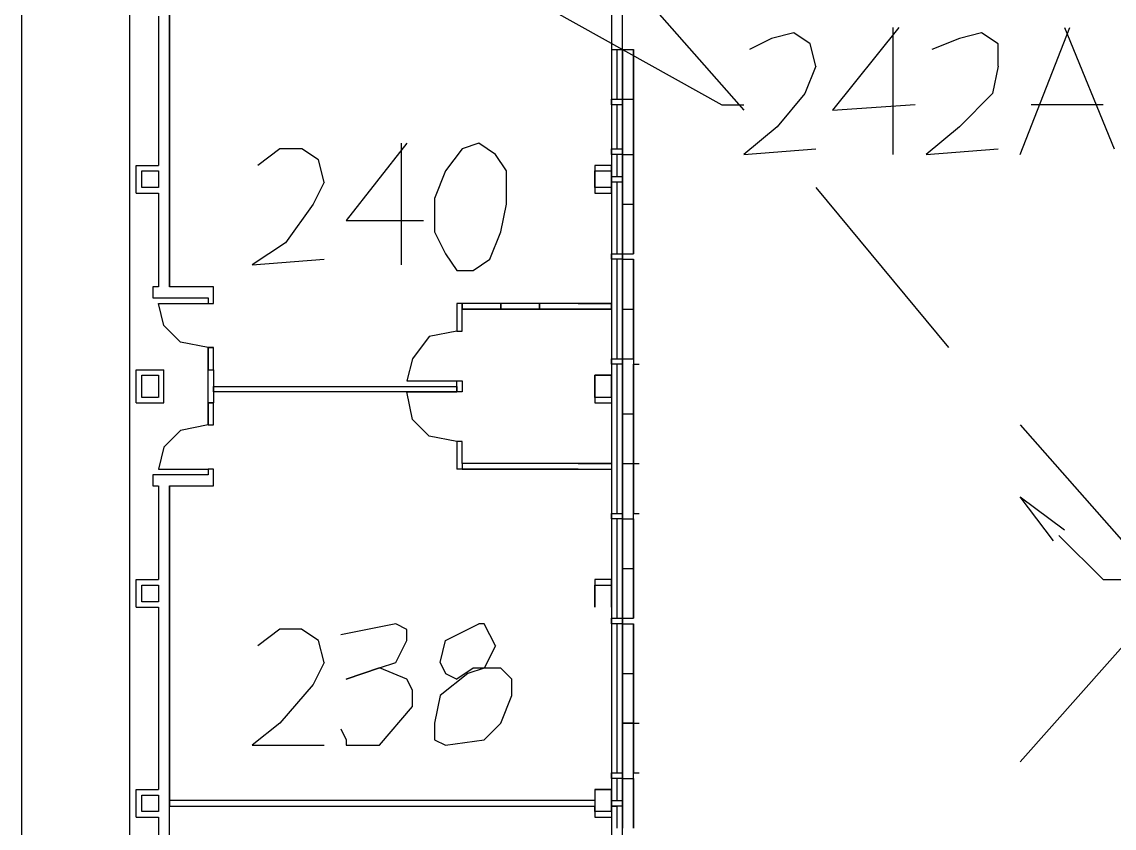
# Model space of a CAD drawing. Extents: x 0 to 132, y 0 to 63.
# Drawn here: x 84.66 to 97.22, y 31.21 to 40.48 of the extents above; entities that cross this region are included whole.
import ezdxf

# ---------------------------------------------------------------- set-up
doc = ezdxf.new("R2010")
doc.units = 0

msp = doc.modelspace()

# ---------------------------------------------------------------- linework, layer by layer
at = {"layer": 'Layer 1'}
for p, q in [((84.664073, 19.935398), (84.664073, 51.335314)), ((85.899676, 51.335314), (85.899676, 19.935398)), ((88.83652, 41.687904), (92.710015, 39.528906)), ((86.359915, 41.052878), (86.359915, 37.433382)), ((91.566832, 41.052878), (92.96383, 39.46538)), ((86.359915, 37.433461), (86.359915, 40.989457)), ((91.439967, 40.608457), (91.439967, 40.163958)), ((91.566699, 40.164038), (91.566699, 40.672037)), ((86.232786, 40.544932), (86.232786, 38.830434)), ((86.359785, 38.766934), (86.359785, 40.544932)), ((93.535435, 40.354458), (93.281435, 40.290958)), ((93.725935, 40.227353), (93.535435, 40.354353)), ((94.741828, 40.418011), (93.979829, 39.465248)), ((94.678518, 38.957381), (94.678518, 40.418143)), ((95.694485, 40.354458), (95.440486, 40.290958)), ((95.884906, 40.227353), (95.694406, 40.354353)), ((96.138905, 38.957381), (96.710405, 40.418144)), ((96.646905, 40.418144), (97.218404, 39.020881)), ((93.281435, 40.290958), (93.027436, 40.163959)), ((93.789435, 39.973353), (93.725935, 40.227353)), ((95.440486, 40.290958), (95.122986, 40.163959)), ((95.884906, 39.973353), (95.884906, 40.227353)), ((91.439964, 40.164038), (91.566699, 40.164038)), ((91.439964, 40.164038), (91.439964, 39.529039)), ((91.440096, 40.164064), (91.440096, 31.527811)), ((91.503522, 40.164039), (91.503522, 39.592538)), ((91.566699, 40.164038), (91.566699, 39.529039)), ((91.566832, 31.464311), (91.566832, 40.164064)), ((91.566832, 40.164039), (91.566832, 39.592538)), ((91.566832, 40.164039), (91.693834, 40.164039)), ((91.566832, 40.164038), (91.566832, 40.164038)), ((91.693964, 40.164038), (91.693964, 39.592539)), ((91.693964, 39.592539), (91.693964, 40.164038)), ((91.693964, 40.164038), (91.693964, 39.592539)), ((93.789435, 39.973353), (93.662435, 39.656118)), ((95.884906, 39.973353), (95.821406, 39.656118)), ((91.439964, 39.592486), (91.439964, 38.957487)), ((91.440041, 39.592326), (91.566776, 39.592326)), ((91.440041, 39.528826), (91.440041, 39.592326)), ((91.440041, 39.592326), (91.566776, 39.592326)), ((91.440041, 39.528826), (91.440041, 39.592326)), ((91.566699, 39.592486), (91.566699, 38.957487)), ((91.566776, 39.592326), (91.566776, 39.528826)), ((91.566776, 39.592326), (91.566776, 39.528826)), ((91.566832, 39.592486), (91.693834, 39.592486)), ((91.566832, 39.592486), (91.566832, 38.957486)), ((91.566832, 39.592486), (91.693834, 39.592486)), ((91.693964, 39.592486), (91.693964, 38.957487)), ((91.693964, 38.957487), (91.693964, 39.592486)), ((91.693964, 39.592486), (91.693964, 38.957487)), ((93.662435, 39.656118), (93.344935, 39.274854)), ((95.821406, 39.656118), (95.440406, 39.274854)), ((91.566776, 39.528826), (91.440041, 39.528826)), ((91.566776, 39.528826), (91.440041, 39.528826)), ((91.503522, 39.528934), (91.503522, 39.020933)), ((92.710015, 39.528906), (92.964015, 39.528906)), ((93.979829, 39.465248), (94.932592, 39.529012)), ((97.091404, 39.52888), (96.265905, 39.52888)), ((93.344935, 39.274854), (92.963936, 38.957354)), ((95.440406, 39.274854), (95.059407, 38.957354)), ((89.090494, 39.084513), (88.39173, 38.195514)), ((89.026938, 37.687434), (89.026938, 39.084434)), ((89.916151, 39.084513), (89.725387, 39.021013)), ((90.106386, 38.957513), (89.916151, 39.084513)), ((87.629863, 39.02096), (87.375863, 38.83046)), ((87.883863, 39.02096), (87.629863, 39.02096)), ((88.074601, 38.893828), (87.883836, 39.020828)), ((89.725387, 39.021013), (89.534887, 38.767013)), ((90.233386, 38.767013), (90.106386, 38.957513)), ((91.439964, 39.02096), (91.439964, 38.639961)), ((91.440041, 39.020828), (91.566776, 39.020828)), ((91.440041, 38.957328), (91.440041, 39.020828)), ((91.440041, 39.020828), (91.566776, 39.020828)), ((91.440041, 38.957328), (91.440041, 39.020828)), ((91.566776, 38.957328), (91.440041, 38.957328)), ((91.566776, 38.957328), (91.440041, 38.957328)), ((91.503522, 38.957381), (91.503522, 38.703382)), ((91.566699, 39.02096), (91.566699, 38.639961)), ((91.566776, 39.020828), (91.566776, 38.957328)), ((91.566776, 39.020828), (91.566776, 38.957328)), ((91.566832, 38.957381), (91.566832, 38.385881)), ((91.566832, 38.957381), (91.693834, 38.957381)), ((91.566832, 38.957381), (91.693834, 38.957381)), ((91.693964, 38.957381), (91.693964, 38.385881)), ((91.693964, 38.385881), (91.693964, 38.957381)), ((91.693964, 38.957381), (91.693964, 38.385881)), ((92.963936, 38.957354), (93.789435, 39.020854)), ((95.059407, 38.957354), (95.884906, 39.020854)), ((85.978812, 38.512961), (85.978812, 38.83046)), ((85.978812, 38.83046), (86.232812, 38.83046)), ((88.137836, 38.639828), (88.074601, 38.893828)), ((91.439964, 38.830513), (91.249464, 38.830513)), ((91.249464, 38.830513), (91.249464, 38.513014)), ((91.440017, 38.51304), (91.440017, 38.83054)), ((86.042362, 38.76696), (86.232862, 38.76696)), ((86.042365, 38.576434), (86.042365, 38.766934)), ((86.232786, 38.766934), (86.232786, 38.576434)), ((86.359785, 38.512934), (86.359785, 38.766934)), ((89.534887, 38.767013), (89.407887, 38.449514)), ((90.233386, 38.385749), (90.233386, 38.767013)), ((91.249517, 38.76704), (91.440017, 38.76704)), ((91.249544, 38.57654), (91.249544, 38.76704)), ((91.439964, 38.703408), (91.439964, 38.385908)), ((91.440017, 38.76704), (91.440017, 38.57654)), ((91.440041, 38.703329), (91.566776, 38.703329)), ((91.440041, 38.639829), (91.440041, 38.703329)), ((91.440041, 38.703329), (91.566776, 38.703329)), ((91.440041, 38.639829), (91.440041, 38.703329)), ((91.566699, 38.703408), (91.566699, 38.385908)), ((91.566776, 38.703329), (91.566776, 38.639829)), ((91.566776, 38.703329), (91.566776, 38.639829)), ((86.232865, 38.576434), (86.042365, 38.576434)), ((88.137836, 38.639828), (88.011101, 38.385829)), ((91.440044, 38.57654), (91.249544, 38.57654)), ((91.566776, 38.639829), (91.440041, 38.639829)), ((91.566776, 38.639829), (91.440041, 38.639829)), ((91.503522, 38.639828), (91.503522, 38.385828)), ((93.789329, 38.576646), (95.313327, 36.735148)), ((85.978865, 38.512934), (86.232865, 38.512934)), ((86.232786, 38.512934), (86.232786, 37.433436)), ((86.359785, 37.433436), (86.359785, 38.512934)), ((89.407887, 38.449514), (89.407887, 38.068514)), ((91.249544, 38.51304), (91.440044, 38.51304)), ((88.011101, 38.385829), (87.693337, 37.941329)), ((90.169886, 38.068514), (90.233386, 38.385749)), ((91.439964, 38.385855), (91.439964, 37.75112)), ((91.503522, 38.385854), (91.503522, 37.814621)), ((91.566699, 38.385855), (91.566699, 37.75112)), ((91.566832, 38.385855), (91.566832, 38.385855)), ((91.566832, 38.385855), (91.566832, 38.385855)), ((91.566832, 38.385854), (91.693834, 38.385854)), ((91.566832, 38.385854), (91.566832, 37.814621)), ((91.566832, 38.385854), (91.693834, 38.385854)), ((91.693964, 38.385855), (91.693964, 37.81462)), ((91.693964, 37.81462), (91.693964, 38.385855)), ((91.693964, 38.385855), (91.693964, 37.81462)), ((88.39173, 38.195514), (89.280993, 38.195514)), ((89.407887, 38.068514), (89.534887, 37.814514)), ((90.042887, 37.751015), (90.169886, 38.068514)), ((87.693337, 37.941329), (87.312337, 37.687329)), ((89.534887, 37.814514), (89.662152, 37.624015)), ((91.439964, 37.814567), (91.439964, 37.179568)), ((91.440041, 37.814595), (91.566776, 37.814595)), ((91.440041, 37.751095), (91.440041, 37.814595)), ((91.440041, 37.814595), (91.566776, 37.814595)), ((91.440041, 37.751095), (91.440041, 37.814595)), ((91.566699, 37.814567), (91.566699, 37.179568)), ((91.566776, 37.814595), (91.566776, 37.751095)), ((91.566776, 37.814595), (91.566776, 37.751095)), ((91.566832, 37.814568), (91.693834, 37.814568)), ((87.312337, 37.687329), (88.137836, 37.751094)), ((89.852387, 37.624015), (90.042887, 37.751015)), ((91.566776, 37.751095), (91.440041, 37.751095)), ((91.566776, 37.751095), (91.440041, 37.751095)), ((91.503522, 37.751015), (91.503522, 37.179516)), ((91.566832, 37.751015), (91.566832, 37.179516)), ((91.566832, 37.751015), (91.693834, 37.751015)), ((91.693964, 37.751015), (91.693964, 37.179515)), ((91.693964, 37.179515), (91.693964, 37.751015)), ((91.693964, 37.751015), (91.693964, 37.179515)), ((89.662152, 37.624015), (89.852387, 37.624015)), ((86.232786, 37.433462), (86.16955, 37.433462)), ((86.16955, 37.433462), (86.16955, 37.306462)), ((86.867891, 37.433462), (86.359891, 37.433462)), ((86.867838, 37.243015), (86.867838, 37.433515)), ((86.16955, 37.306462), (86.232786, 37.306462)), ((86.232891, 37.306462), (86.804391, 37.306462)), ((86.804338, 37.306329), (86.804338, 37.243094)), ((86.296338, 36.989042), (86.232838, 37.243042)), ((86.232838, 37.243042), (86.804338, 37.243042)), ((86.804338, 37.243015), (86.867838, 37.243015)), ((89.662046, 37.243015), (89.662046, 36.925516)), ((89.725334, 37.242962), (89.662099, 37.242962)), ((90.170019, 37.243015), (89.725255, 37.243015)), ((90.170019, 37.179515), (89.725255, 37.179515)), ((89.725281, 36.925463), (89.725281, 37.179462)), ((89.725334, 37.179462), (89.725334, 37.242962)), ((91.439832, 37.242962), (89.725334, 37.242962)), ((89.725334, 37.179462), (89.725334, 37.242962)), ((89.725334, 37.242962), (89.725334, 37.179462)), ((89.725334, 37.179462), (91.439832, 37.179462)), ((89.725334, 37.179462), (90.170098, 37.179462)), ((90.614439, 37.243015), (90.169939, 37.243015)), ((90.614439, 37.179515), (90.169939, 37.179515)), ((90.170019, 37.179462), (90.170019, 37.242962)), ((90.170019, 37.242962), (90.170019, 37.179462)), ((90.170019, 37.179462), (90.170019, 37.179462)), ((90.170019, 37.179462), (90.614518, 37.179462)), ((91.058859, 37.243015), (90.614359, 37.243015)), ((91.058859, 37.179515), (90.614359, 37.179515)), ((90.614439, 37.179462), (90.614439, 37.242962)), ((90.614439, 37.242962), (90.614439, 37.179462)), ((90.614439, 37.179462), (90.614439, 37.179462)), ((90.614439, 37.179462), (91.058938, 37.179462)), ((91.058859, 37.243015), (91.439858, 37.243015)), ((91.058859, 37.179515), (91.439858, 37.179515)), ((91.058859, 37.179462), (91.058859, 37.179462)), ((91.058859, 37.179462), (91.058859, 37.179462)), ((91.439964, 37.179462), (91.058965, 37.179462)), ((91.439832, 37.179462), (91.439832, 37.242962)), ((91.439964, 37.179462), (91.439964, 37.242962)), ((91.439964, 37.242962), (91.439964, 37.179462)), ((91.439964, 37.179462), (91.439964, 36.544463)), ((91.503522, 37.179462), (91.503522, 36.607963)), ((91.566699, 37.179462), (91.566699, 36.544463)), ((91.566832, 37.179462), (91.566832, 37.179462)), ((91.566832, 37.179462), (91.566832, 37.179462)), ((91.566832, 37.179462), (91.693834, 37.179462)), ((91.566832, 37.179462), (91.566832, 36.607963)), ((91.566832, 37.179462), (91.693834, 37.179462)), ((91.693964, 37.179462), (91.693964, 36.607963)), ((91.693964, 36.607963), (91.693964, 37.179462)), ((91.693964, 37.179462), (91.693964, 36.607963)), ((86.487103, 36.798278), (86.296338, 36.989042)), ((89.662046, 36.925516), (89.344546, 36.862016)), ((89.662046, 36.925463), (89.725281, 36.925463)), ((86.804338, 36.735042), (86.487103, 36.798278)), ((89.344546, 36.862016), (89.153782, 36.608016)), ((86.804338, 36.735042), (86.867838, 36.735042)), ((86.867838, 36.735042), (86.804338, 36.735042)), ((86.804338, 36.735042), (86.804338, 36.481043)), ((86.867891, 36.735069), (86.804391, 36.735069)), ((86.804391, 36.735069), (86.804391, 36.481069)), ((86.804391, 36.481069), (86.804391, 36.735069)), ((86.867891, 36.481069), (86.867891, 36.735069)), ((86.867891, 36.481069), (86.867891, 36.735069)), ((89.153782, 36.608016), (89.090547, 36.354016)), ((91.439964, 36.607937), (91.439964, 36.290437)), ((91.440041, 36.607831), (91.566776, 36.607831)), ((91.440041, 36.544331), (91.440041, 36.607831)), ((91.440041, 36.607831), (91.566776, 36.607831)), ((91.440041, 36.544331), (91.440041, 36.607831)), ((91.566776, 36.544331), (91.440041, 36.544331)), ((91.566776, 36.544331), (91.440041, 36.544331)), ((91.503522, 36.544357), (91.503522, 36.290358)), ((91.566699, 36.607937), (91.566699, 36.290437)), ((91.566776, 36.607831), (91.566776, 36.544331)), ((91.566776, 36.607831), (91.566776, 36.544331)), ((91.566832, 36.607937), (91.693832, 36.607937)), ((91.566832, 36.607937), (91.693834, 36.607937)), ((91.566964, 36.608042), (91.566964, 35.973043)), ((91.693832, 36.544437), (91.757596, 36.544437)), ((91.693964, 36.607937), (91.693964, 35.972937)), ((91.693964, 35.972937), (91.693964, 36.544437)), ((91.693964, 36.544437), (91.693964, 35.972937)), ((85.978812, 36.099937), (85.978812, 36.480937)), ((85.978812, 36.480937), (86.296312, 36.480937)), ((86.042259, 36.163649), (86.042259, 36.417384)), ((86.042362, 36.41749), (86.232862, 36.41749)), ((86.232891, 36.417569), (86.232891, 36.163569)), ((86.296391, 36.10007), (86.296391, 36.481069)), ((86.804282, 36.480831), (86.867782, 36.480831)), ((86.804282, 36.099831), (86.804282, 36.480831)), ((86.804338, 36.481069), (86.804338, 36.481069)), ((86.867782, 36.480831), (86.867782, 36.099831)), ((91.249544, 36.163517), (91.249544, 36.417516)), ((91.249544, 36.41749), (91.440044, 36.41749)), ((91.440044, 36.41749), (91.249544, 36.41749)), ((91.249544, 36.41749), (91.249544, 36.09999)), ((91.439964, 36.163517), (91.439964, 36.417516)), ((91.439964, 36.417516), (91.439964, 36.100017)), ((86.867787, 36.290331), (89.662048, 36.290331)), ((86.867787, 36.227096), (86.867787, 36.290331)), ((89.090547, 36.354016), (89.662046, 36.354016)), ((89.662048, 36.290331), (89.662048, 36.227096)), ((89.662051, 36.353831), (89.725286, 36.353831)), ((89.662051, 36.227096), (89.662051, 36.353831)), ((89.725286, 36.353831), (89.725286, 36.227096)), ((91.439964, 36.290384), (91.439964, 35.972885)), ((91.503522, 36.290384), (91.503522, 35.972885)), ((91.566699, 36.290384), (91.566699, 35.972885)), ((91.566832, 36.290384), (91.566832, 36.290384)), ((91.566832, 36.290384), (91.566832, 36.290384)), ((86.232759, 36.163649), (86.042259, 36.163649)), ((89.662048, 36.227096), (86.867787, 36.227096)), ((89.153782, 35.909411), (89.090547, 36.227175)), ((89.090547, 36.227175), (89.662046, 36.227175)), ((89.725286, 36.227096), (89.662051, 36.227096)), ((91.440044, 36.163517), (91.249544, 36.163517)), ((85.978759, 36.099884), (86.296259, 36.099884)), ((86.867782, 36.099831), (86.804282, 36.099831)), ((86.804338, 36.099937), (86.804338, 35.845938)), ((86.804338, 36.099937), (86.867838, 36.099937)), ((86.867838, 36.099937), (86.804338, 36.099937)), ((86.804338, 36.099937), (86.804338, 35.845938)), ((86.804391, 35.845964), (86.804391, 36.099964)), ((86.867838, 35.845964), (86.867838, 36.099964)), ((86.867891, 35.845964), (86.867891, 36.099964)), ((91.249544, 36.100017), (91.440044, 36.100017)), ((89.344546, 35.718911), (89.153782, 35.909411)), ((91.439964, 35.972937), (91.439964, 35.401174)), ((91.503522, 35.972937), (91.503522, 35.401174)), ((91.566699, 35.972937), (91.566699, 35.401174)), ((91.566832, 35.972937), (91.566832, 35.972937)), ((91.566832, 35.972937), (91.566832, 35.972937)), ((91.566832, 35.972937), (91.693834, 35.972937)), ((91.566832, 35.972937), (91.566832, 35.401174)), ((91.566832, 35.972937), (91.693834, 35.972937)), ((91.693964, 35.972937), (91.693964, 35.401174)), ((91.693964, 35.401174), (91.693964, 35.972937)), ((91.693964, 35.972937), (91.693964, 35.401174)), ((86.487103, 35.782464), (86.296338, 35.591964)), ((86.804338, 35.845964), (86.487103, 35.782464)), ((86.804338, 35.845964), (86.867838, 35.845964)), ((86.804338, 35.845964), (86.804338, 35.845964)), ((96.138908, 35.845964), (97.535906, 34.258466)), ((89.662046, 35.655411), (89.344546, 35.718911)), ((89.725334, 35.655279), (89.662099, 35.655279)), ((89.662099, 35.655279), (89.662099, 35.338044)), ((89.725334, 35.401279), (89.725334, 35.655279)), ((86.296338, 35.591964), (86.232838, 35.337965)), ((86.232838, 35.337965), (86.804338, 35.337965)), ((86.867891, 35.338044), (86.804391, 35.338044)), ((86.804391, 35.338044), (86.804391, 35.27428)), ((86.867891, 35.14728), (86.867891, 35.338044)), ((89.725334, 35.338044), (89.662099, 35.338044)), ((90.170019, 35.401279), (89.725255, 35.401279)), ((90.170019, 35.338044), (89.725255, 35.338044)), ((90.170021, 35.401279), (89.725257, 35.401279)), ((89.725334, 35.401279), (89.725334, 35.338044)), ((89.725334, 35.337965), (89.725334, 35.337965)), ((91.439964, 35.401279), (89.725466, 35.401279)), ((89.725466, 35.338044), (91.439964, 35.338044)), ((90.614436, 35.401279), (90.169939, 35.401279)), ((90.614439, 35.401279), (90.169939, 35.401279)), ((90.614439, 35.338044), (90.169939, 35.338044)), ((90.170019, 35.337965), (90.170019, 35.337965)), ((90.170019, 35.337965), (90.170019, 35.337965)), ((91.058861, 35.401279), (90.614357, 35.401279)), ((91.058859, 35.401279), (90.614359, 35.401279)), ((91.058859, 35.338044), (90.614359, 35.338044)), ((90.614439, 35.337965), (90.614439, 35.337965)), ((90.614439, 35.337965), (90.614439, 35.337965)), ((91.058859, 35.401279), (91.439858, 35.401279)), ((91.058859, 35.338044), (91.439858, 35.338044)), ((91.058859, 35.337965), (91.058859, 35.337965)), ((91.058859, 35.337965), (91.058859, 35.337965)), ((91.058861, 35.401279), (91.439861, 35.401279)), ((91.439964, 35.401279), (91.439964, 34.766545)), ((91.439964, 35.337965), (91.439964, 35.337965)), ((91.439964, 35.337965), (91.439964, 35.337965)), ((91.503522, 35.401279), (91.503522, 34.830045)), ((91.566699, 35.401279), (91.566699, 34.766545)), ((91.566832, 35.401279), (91.566832, 35.401279)), ((91.566832, 35.401279), (91.566832, 35.401279)), ((91.566832, 35.401279), (91.566832, 34.766545)), ((91.566832, 35.401279), (91.693834, 35.401279)), ((91.693964, 35.401174), (91.566964, 35.401174)), ((91.693964, 35.401279), (91.757464, 35.401279)), ((91.693964, 34.766439), (91.693964, 35.401174)), ((91.693964, 35.401174), (91.693964, 34.829939)), ((91.693964, 34.829939), (91.693964, 35.401174)), ((86.169497, 35.274412), (86.169497, 35.147412)), ((86.232786, 35.274412), (86.16955, 35.274412)), ((86.804285, 35.274412), (86.232786, 35.274412)), ((86.169497, 35.147412), (86.232733, 35.147412)), ((86.232786, 35.147174), (86.232786, 34.067675)), ((86.359785, 35.147412), (86.867785, 35.147412)), ((86.359785, 34.00444), (86.359785, 35.147174)), ((86.359918, 31.52789), (86.359918, 35.147386)), ((86.359918, 35.147386), (86.359918, 31.46439)), ((96.520011, 34.512439), (96.139011, 35.020439)), ((96.139011, 35.020439), (96.646746, 34.639175)), ((91.439964, 34.829992), (91.439964, 34.194993)), ((91.440041, 34.829833), (91.566776, 34.829833)), ((91.440041, 34.766333), (91.440041, 34.829833)), ((91.440041, 34.829833), (91.566776, 34.829833)), ((91.440041, 34.766333), (91.440041, 34.829833)), ((91.566699, 34.829992), (91.566699, 34.194993)), ((91.566776, 34.829833), (91.566776, 34.766333)), ((91.566776, 34.829833), (91.566776, 34.766333)), ((91.693964, 34.830045), (91.757464, 34.830045)), ((91.566776, 34.766333), (91.440041, 34.766333)), ((91.566776, 34.766333), (91.440041, 34.766333)), ((91.503522, 34.766439), (91.503522, 34.19494)), ((91.566832, 34.766439), (91.566832, 34.19494)), ((91.566832, 34.766439), (91.693834, 34.766439)), ((91.566964, 34.766545), (91.693964, 34.766545)), ((91.693964, 34.766439), (91.693964, 34.19494)), ((91.693964, 34.19494), (91.693964, 34.766439)), ((91.693964, 34.766439), (91.693964, 34.19494)), ((96.583325, 34.576019), (97.091325, 34.067755)), ((91.439964, 34.194887), (91.439964, 33.877387)), ((91.503522, 34.194887), (91.503522, 33.877387)), ((91.566699, 34.194887), (91.566699, 33.877387)), ((91.566832, 34.194887), (91.566832, 34.194887)), ((91.566832, 34.194887), (91.566832, 34.194887)), ((91.566832, 34.194887), (91.566832, 33.623387)), ((91.566832, 34.194887), (91.693834, 34.194887)), ((91.566832, 34.194887), (91.693834, 34.194887)), ((91.693964, 34.194887), (91.693964, 33.623387)), ((91.693964, 33.623387), (91.693964, 34.194887)), ((91.693964, 34.194887), (91.693964, 33.623387)), ((85.978812, 33.750467), (85.978812, 34.067702)), ((85.978812, 34.067702), (86.232812, 34.067702)), ((91.439964, 34.067781), (91.249464, 34.067781)), ((91.249464, 34.067781), (91.249464, 33.750546)), ((91.439964, 33.750467), (91.439964, 34.067702)), ((97.091325, 34.067755), (97.536089, 34.067755)), ((86.042286, 33.813781), (86.042286, 34.004546)), ((86.042365, 34.004466), (86.232865, 34.004466)), ((86.232786, 34.00444), (86.232786, 33.813676)), ((86.359785, 33.75044), (86.359785, 34.00444)), ((91.249464, 33.750546), (91.249464, 34.004546)), ((91.249549, 34.004466), (91.440041, 34.004466)), ((91.439964, 34.004466), (91.439964, 33.750467)), ((86.232786, 33.813781), (86.042286, 33.813781)), ((91.439964, 33.877334), (91.439964, 33.559835)), ((91.503522, 33.877334), (91.503522, 33.623335)), ((91.566699, 33.877334), (91.566699, 33.559835)), ((91.566832, 33.877334), (91.566832, 33.877334)), ((91.566832, 33.877334), (91.566832, 33.877334)), ((85.978786, 33.750546), (86.232786, 33.750546)), ((86.232786, 33.75044), (86.232786, 31.654943)), ((86.359785, 31.591443), (86.359785, 33.75044)), ((91.249544, 33.750467), (91.249544, 33.750467)), ((88.963256, 33.559914), (88.328521, 33.432914)), ((89.09052, 33.496414), (88.963256, 33.559914)), ((89.534861, 33.369388), (89.916125, 33.559888)), ((89.979466, 33.559808), (89.915966, 33.559808)), ((90.042966, 33.432808), (89.979466, 33.559808)), ((91.439964, 33.623361), (91.439964, 32.988626)), ((91.440041, 33.623335), (91.566776, 33.623335)), ((91.440041, 33.559835), (91.440041, 33.623335)), ((91.440041, 33.623335), (91.566776, 33.623335)), ((91.440041, 33.559835), (91.440041, 33.623335)), ((91.566776, 33.559835), (91.440041, 33.559835)), ((91.566776, 33.559835), (91.440041, 33.559835)), ((91.503522, 33.559782), (91.503522, 32.988547)), ((91.566699, 33.623361), (91.566699, 32.988626)), ((91.566776, 33.623335), (91.566776, 33.559835)), ((91.566776, 33.623335), (91.566776, 33.559835)), ((91.566832, 33.623361), (91.693834, 33.623361)), ((91.566832, 33.559782), (91.693834, 33.559782)), ((91.566964, 33.559702), (91.566964, 32.988468)), ((91.693964, 33.559782), (91.693964, 32.988547)), ((91.693964, 32.988547), (91.693964, 33.559782)), ((91.693964, 33.559782), (91.693964, 32.988547)), ((96.138908, 31.972284), (97.599668, 33.623282)), ((87.629863, 33.496493), (87.375863, 33.305729)), ((87.883863, 33.496493), (87.629863, 33.496493)), ((88.074601, 33.369388), (87.883836, 33.496388)), ((89.09052, 33.369414), (89.09052, 33.496414)), ((90.106466, 33.305809), (90.042966, 33.432808)), ((88.137836, 33.115388), (88.074601, 33.369388)), ((88.963256, 33.115415), (89.09052, 33.369414)), ((89.471361, 33.115388), (89.534861, 33.369388)), ((90.106466, 33.305809), (89.979466, 33.051809)), ((88.137836, 33.115388), (88.011101, 32.861388)), ((88.77302, 33.051915), (88.391756, 32.924915)), ((88.391756, 32.924915), (88.77302, 33.051915)), ((88.77302, 33.051915), (88.963256, 33.115415)), ((89.09052, 32.924915), (88.77302, 33.051915)), ((89.471361, 33.115388), (89.534861, 32.988653)), ((89.852413, 33.051703), (89.661913, 32.924968)), ((89.979466, 33.051809), (89.788966, 32.988573)), ((90.169913, 33.051703), (89.852413, 33.051703)), ((90.296913, 32.924968), (90.169913, 33.051703)), ((89.153755, 32.797915), (89.09052, 32.924915)), ((89.788966, 32.988573), (89.471467, 32.734574)), ((89.534861, 32.988653), (89.662125, 32.924888)), ((90.296913, 32.734468), (90.296913, 32.924968)), ((91.439964, 32.988521), (91.439964, 32.417021)), ((91.503522, 32.988521), (91.503522, 32.417021)), ((91.566699, 32.988521), (91.566699, 32.417021)), ((91.566832, 32.988521), (91.566832, 32.988521)), ((91.566832, 32.988521), (91.566832, 32.988521)), ((91.566832, 32.988521), (91.566832, 32.417021)), ((91.566832, 32.988521), (91.693834, 32.988521)), ((91.566832, 32.988521), (91.693834, 32.988521)), ((91.693964, 32.988521), (91.693964, 32.417021)), ((91.693964, 32.417021), (91.693964, 32.988521)), ((91.693964, 32.988521), (91.693964, 32.417021)), ((88.011101, 32.861388), (87.629837, 32.416889)), ((89.153755, 32.607415), (89.153755, 32.797915)), ((89.471467, 32.734574), (89.407702, 32.417074)), ((90.169913, 32.416968), (90.296913, 32.734468)), ((88.77302, 32.162916), (89.153755, 32.607415)), ((87.629837, 32.416889), (87.312337, 32.162889)), ((89.407702, 32.417074), (89.407702, 32.22631)), ((89.979413, 32.226204), (90.169913, 32.416968)), ((91.439964, 32.416968), (91.439964, 31.781969)), ((91.503522, 32.416968), (91.503522, 31.845469)), ((91.566699, 32.416968), (91.566699, 31.781969)), ((91.566832, 32.416968), (91.566832, 32.416968)), ((91.566832, 32.416968), (91.566832, 32.416968)), ((91.566832, 32.416968), (91.693834, 32.416968)), ((91.566832, 32.416968), (91.566832, 31.781969)), ((91.693964, 32.416863), (91.566964, 32.416863)), ((91.693964, 32.416968), (91.757464, 32.416968)), ((91.693964, 31.781863), (91.693964, 32.416863)), ((91.693964, 32.416863), (91.693964, 31.845363)), ((91.693964, 31.845363), (91.693964, 32.416863)), ((88.328521, 32.353416), (88.391756, 32.226416)), ((87.312337, 32.162889), (88.137836, 32.162889)), ((88.391756, 32.226416), (88.391756, 32.162916)), ((88.391756, 32.162916), (88.77302, 32.162916)), ((89.407702, 32.22631), (89.534967, 32.163075)), ((89.534914, 32.162969), (89.979413, 32.226204)), ((91.439964, 31.845443), (91.439964, 31.464443)), ((91.440041, 31.845337), (91.566776, 31.845337)), ((91.440041, 31.781837), (91.440041, 31.845337)), ((91.440041, 31.845337), (91.566776, 31.845337)), ((91.440041, 31.781837), (91.440041, 31.845337)), ((91.566776, 31.781837), (91.440041, 31.781837)), ((91.566776, 31.781837), (91.440041, 31.781837)), ((91.503522, 31.781863), (91.503522, 31.527864)), ((91.566699, 31.845443), (91.566699, 31.464443)), ((91.566776, 31.845337), (91.566776, 31.781837)), ((91.566776, 31.845337), (91.566776, 31.781837)), ((91.566832, 31.781863), (91.566832, 31.210364)), ((91.566832, 31.781863), (91.693834, 31.781863)), ((91.566964, 31.781969), (91.693964, 31.781969)), ((91.693964, 31.845469), (91.757464, 31.845469)), ((91.693964, 31.781863), (91.693964, 31.210364)), ((91.693964, 31.210364), (91.693964, 31.781863)), ((91.693964, 31.781863), (91.693964, 31.210364)), ((85.978812, 31.337443), (85.978812, 31.654943)), ((85.978812, 31.654943), (86.232812, 31.654943)), ((91.249544, 31.654996), (91.440044, 31.654996)), ((91.440044, 31.654996), (91.249544, 31.654996)), ((91.249544, 31.654996), (91.249544, 31.527996)), ((91.249549, 31.654996), (91.249549, 31.337496)), ((91.439964, 31.464311), (91.439964, 31.655075)), ((91.439964, 31.655075), (91.439964, 31.527811)), ((86.042365, 31.401075), (86.042365, 31.591575)), ((86.042365, 31.591443), (86.232865, 31.591443)), ((86.232786, 31.591443), (86.232786, 31.400943)), ((86.359785, 31.337443), (86.359785, 31.591443)), ((91.249517, 31.52789), (86.360023, 31.52789)), ((91.439964, 31.52789), (91.439964, 31.210391)), ((91.440017, 31.52789), (91.503517, 31.52789)), ((91.440041, 31.527837), (91.566776, 31.527837)), ((91.440041, 31.464337), (91.440041, 31.527837)), ((91.440041, 31.527837), (91.566776, 31.527837)), ((91.440041, 31.464337), (91.440041, 31.527837)), ((91.566699, 31.52789), (91.566699, 31.210391)), ((91.566776, 31.527837), (91.566776, 31.464337)), ((91.566776, 31.527837), (91.566776, 31.464337)), ((86.232865, 31.401075), (86.042365, 31.401075)), ((86.360023, 31.46439), (91.249517, 31.46439)), ((91.249544, 31.401023), (91.249544, 31.464258)), ((91.440044, 31.401023), (91.249544, 31.401023)), ((91.439964, 31.401023), (91.439964, 31.464258)), ((91.439964, 31.464258), (91.439964, 31.337523)), ((91.440017, 31.46439), (91.503517, 31.46439)), ((91.566776, 31.464337), (91.440041, 31.464337)), ((91.566776, 31.464337), (91.440041, 31.464337)), ((91.440096, 31.464311), (91.440096, 24.16182)), ((91.503522, 31.464311), (91.503522, 31.210311)), ((91.566832, 24.16182), (91.566832, 31.464311)), ((85.978865, 31.337576), (86.232865, 31.337576)), ((86.232786, 31.337443), (86.232786, 27.908448)), ((86.359785, 27.908448), (86.359785, 31.337443)), ((91.249544, 31.337523), (91.440044, 31.337523))]:
    msp.add_line(p, q, dxfattribs=at)

doc.saveas('drawing.dxf')
